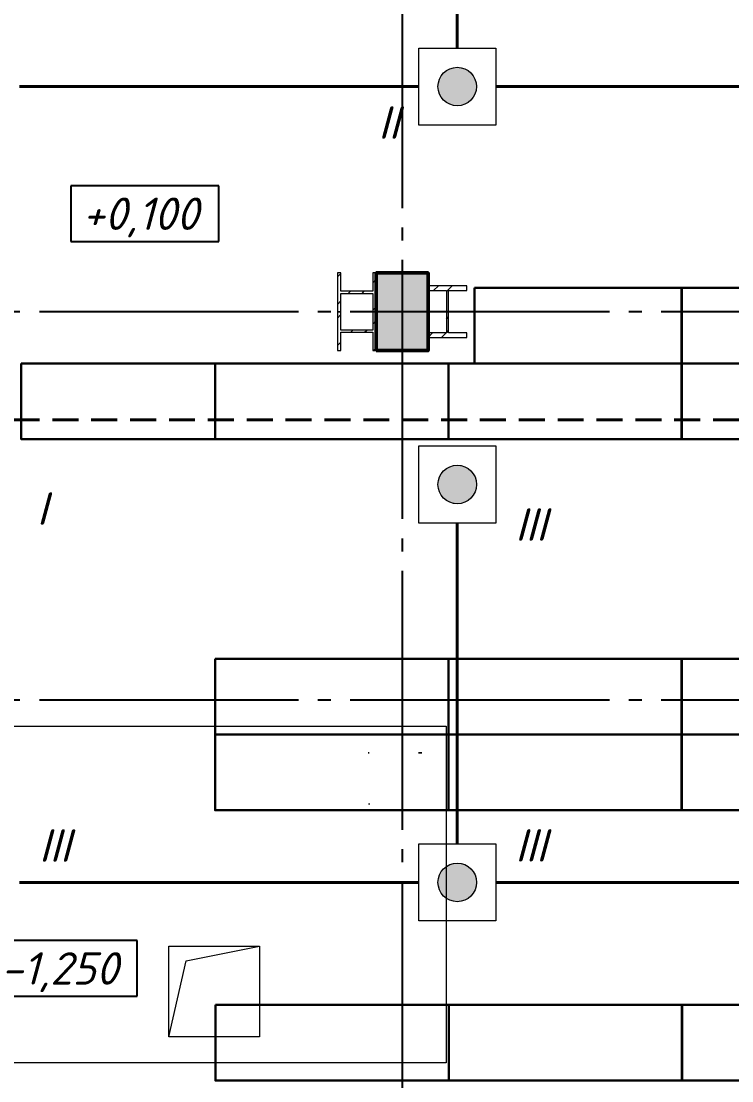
# Model space of a CAD drawing. Header units: millimetres. Extents: x 0 to 1293, y 0 to 420.
# Drawn here: x 308.8 to 363.6, y 220.2 to 302 of the extents above; entities that cross this region are included whole.
import ezdxf

# ---------------------------------------------------------------- set-up
doc = ezdxf.new("R2010")
doc.units = ezdxf.units.MM
for name, pattern in [('JIS_02_2.0', [3, 2, -1]), ('ГОСТ 2.303 5', [24, 20, -1.5, 1, -1.5]), ('СПКБ-0000-000-АР#001$0$Achse', [2300, 0, -800, 1500, 0]), ('СПКБ-0000-000-АР#001$0$Ashe', [300, 200, -100])]:
    doc.linetypes.add(name, pattern=pattern)
for name, color, linetype in [('@000', 7, 'Continuous'), ('Viewport2ForCustomObjects_0', 7, 'Continuous'), ('Номер помещения', 7, 'Continuous'), ('СПКБ-0000-000-АР#001$0$Колонны новые', 7, 'Continuous'), ('СПКБ-0000-000-АР#001$0$Колонны существующие', 7, 'Continuous'), ('СПКБ-0000-000-АР#001$0$оборудование ТХ', 253, 'Continuous'), ('Строительные оси', 7, 'Continuous'), ('ЭО_АВАРИЙНОЕ ОСВЕЩЕНИЕ', 7, 'Continuous'), ('ЭО_РАБОЧЕЕ ОСВЕЩЕНИЕ', 7, 'Continuous')]:
    doc.layers.add(name, color=color, linetype=linetype)
for name, color, linetype, lineweight, true_color in [('СПКБ-0000-000-АР#001$0$Колонны новые_Ном._пера__108', 7, 'Continuous', 13, 0xfd8379), ('СПКБ-0000-000-АР#001$0$Колонны существующие_Ном._пера__102', 7, 'Continuous', 13, 0xcccccc), ('СПКБ-0000-000-АР#001$0$Линии_Ном._пера__58', 7, 'Continuous', 50, 0xdf0000)]:
    doc.layers.add(name, color=color, linetype=linetype, lineweight=lineweight, true_color=true_color)
for name, color, linetype, lineweight in [('СПКБ-0000-000-АР#001$0$Колонны новые_Ном._пера__20', 1, 'Continuous', 20), ('СПКБ-0000-000-АР#001$0$Колонны существующие_Ном._пера__141', 7, 'Continuous', 50), ('СПКБ-0000-000-АР#001$0$Линии_Ном._пера__1', 7, 'Continuous', 13), ('СПКБ-0000-000-АР#001$0$Линии_Ном._пера__20', 1, 'Continuous', 20)]:
    doc.layers.add(name, color=color, linetype=linetype, lineweight=lineweight)
doc.styles.add('2.5', font='isocpeui.ttf')
doc.styles.add('CustomTextStyle7', font='isocpeui.ttf', dxfattribs={"height": 2.5})
doc.styles.add('CustomTextStyle77', font='isocpeui.ttf', dxfattribs={"height": 2.5})
pattern_1 = [(45, (0, 0), (-159.099, 159.099), []), (45, (-53.03, 53.03), (-159.099, 159.099), [])]

# ---------------------------------------------------------------- blocks, each defined once
blk = doc.blocks.new('СПКБ-0000-000-АР#001$0$Колонна_24', base_point=(43.1, 15885.7))
at = {"layer": 'СПКБ-0000-000-АР#001$0$Колонны существующие_Ном._пера__102', "linetype": 'Continuous', "lineweight": 13, "true_color": 0xcccccc}
blk.add_hatch(color=254, dxfattribs=at).paths.add_polyline_path([(-156.9, 15585.7), (243.1, 15585.7), (243.1, 16185.7), (-156.9, 16185.7)])
at = {"layer": 'СПКБ-0000-000-АР#001$0$Колонны существующие_Ном._пера__141', "color": 7, "linetype": 'Continuous', "lineweight": 50, "flags": 128}
blk.add_lwpolyline([(-156.9, 15585.7), (243.1, 15585.7), (243.1, 16185.7), (-156.9, 16185.7)], close=True, dxfattribs=at)
blk = doc.blocks.new('СПКБ-0000-000-АР#001$0$Колонна_90', base_point=(393.1, 15885.7))
at = {"layer": 'СПКБ-0000-000-АР#001$0$Колонны новые_Ном._пера__108', "linetype": 'Continuous', "lineweight": 13, "true_color": 0xfd8379}
h = blk.add_hatch(dxfattribs=at)
h.set_pattern_fill('СТАЛЬ', color=11, style=0, pattern_type=2)
h.set_pattern_definition(pattern_1)
h.paths.add_polyline_path([(243.1, 15685.7), (543.1, 15685.7), (543.1, 15722.4), (401.9, 15722.4), (401.9, 16049.1), (543.1, 16049.1), (543.1, 16085.7), (243.1, 16085.7), (243.1, 16049.1), (384.4, 16049.1), (384.4, 15722.4), (243.1, 15722.4)])
at = {"layer": 'СПКБ-0000-000-АР#001$0$Колонны новые_Ном._пера__20', "color": 1, "linetype": 'Continuous', "lineweight": 20}
for p, q in [((543.1, 16085.7), (243.1, 16085.7)), ((243.1, 16085.7), (243.1, 16049.1)), ((243.1, 16049.1), (384.4, 16049.1)), ((384.4, 16049.1), (384.4, 15722.4)), ((401.9, 15722.4), (401.9, 16049.1)), ((401.9, 16049.1), (543.1, 16049.1)), ((543.1, 16049.1), (543.1, 16085.7)), ((384.4, 15722.4), (243.1, 15722.4)), ((243.1, 15722.4), (243.1, 15685.7)), ((543.1, 15722.4), (401.9, 15722.4)), ((543.1, 15685.7), (543.1, 15722.4)), ((243.1, 15685.7), (543.1, 15685.7))]:
    blk.add_line(p, q, dxfattribs=at)
blk = doc.blocks.new('СПКБ-0000-000-АР#001$0$Колонна_91', base_point=(-306.9, 15735.7))
at = {"layer": 'СПКБ-0000-000-АР#001$0$Колонны новые_Ном._пера__108', "linetype": 'Continuous', "lineweight": 13, "true_color": 0xfd8379}
h = blk.add_hatch(dxfattribs=at)
h.set_pattern_fill('СТАЛЬ', color=11, style=0, pattern_type=2)
h.set_pattern_definition(pattern_1)
h.paths.add_polyline_path([(-456.9, 15585.7), (-429.4, 15585.7), (-429.4, 15727), (-184.3, 15727), (-184.3, 15585.7), (-156.9, 15585.7), (-156.9, 15885.7), (-184.3, 15885.7), (-184.3, 15744.5), (-429.4, 15744.5), (-429.4, 15885.7), (-456.9, 15885.7)])
at = {"layer": 'СПКБ-0000-000-АР#001$0$Колонны новые_Ном._пера__20', "color": 1, "linetype": 'Continuous', "lineweight": 20}
for p, q in [((-429.4, 15885.7), (-456.9, 15885.7)), ((-456.9, 15885.7), (-456.9, 15585.7)), ((-429.4, 15744.5), (-429.4, 15885.7)), ((-156.9, 15885.7), (-184.3, 15885.7)), ((-184.3, 15885.7), (-184.3, 15744.5)), ((-156.9, 15585.7), (-156.9, 15885.7)), ((-184.3, 15744.5), (-429.4, 15744.5)), ((-429.4, 15585.7), (-429.4, 15727)), ((-429.4, 15727), (-184.3, 15727)), ((-184.3, 15727), (-184.3, 15585.7)), ((-456.9, 15585.7), (-429.4, 15585.7)), ((-184.3, 15585.7), (-156.9, 15585.7))]:
    blk.add_line(p, q, dxfattribs=at)
blk = doc.blocks.new('СПКБ-0000-000-АР#001$0$Колонна_92', base_point=(-306.9, 16035.7))
at = {"layer": 'СПКБ-0000-000-АР#001$0$Колонны новые_Ном._пера__108', "linetype": 'Continuous', "lineweight": 13, "true_color": 0xfd8379}
h = blk.add_hatch(dxfattribs=at)
h.set_pattern_fill('СТАЛЬ', color=11, style=0, pattern_type=2)
h.set_pattern_definition(pattern_1)
h.paths.add_polyline_path([(-456.9, 15885.7), (-429.4, 15885.7), (-429.4, 16027), (-184.3, 16027), (-184.3, 15885.7), (-156.9, 15885.7), (-156.9, 16185.7), (-184.3, 16185.7), (-184.3, 16044.5), (-429.4, 16044.5), (-429.4, 16185.7), (-456.9, 16185.7)])
at = {"layer": 'СПКБ-0000-000-АР#001$0$Колонны новые_Ном._пера__20', "color": 1, "linetype": 'Continuous', "lineweight": 20}
for p, q in [((-429.4, 16185.7), (-456.9, 16185.7)), ((-456.9, 16185.7), (-456.9, 15885.7)), ((-429.4, 16044.5), (-429.4, 16185.7)), ((-156.9, 16185.7), (-184.3, 16185.7)), ((-184.3, 16185.7), (-184.3, 16044.5)), ((-156.9, 15885.7), (-156.9, 16185.7)), ((-184.3, 16044.5), (-429.4, 16044.5)), ((-429.4, 15885.7), (-429.4, 16027)), ((-429.4, 16027), (-184.3, 16027)), ((-184.3, 16027), (-184.3, 15885.7)), ((-456.9, 15885.7), (-429.4, 15885.7)), ((-184.3, 15885.7), (-156.9, 15885.7))]:
    blk.add_line(p, q, dxfattribs=at)
blk = doc.blocks.new('*E595')
at = {"layer": 'СПКБ-0000-000-АР#001$0$Линии_Ном._пера__1', "color": 7, "linetype": 'СПКБ-0000-000-АР#001$0$Ashe', "lineweight": 13, "flags": 128}
for points in [[(232.15, 177.5), (280.15, 177.5), (280.15, 151.5), (232.15, 151.5)], [(258.746, 153.5), (258.746, 160.5), (265.746, 160.5), (265.746, 153.5)]]:
    blk.add_lwpolyline(points, close=True, dxfattribs=at)
at = {"layer": 'СПКБ-0000-000-АР#001$0$Линии_Ном._пера__20', "color": 1, "linetype": 'СПКБ-0000-000-АР#001$0$Achse', "lineweight": 20}
for p, q in [((274.15, 175.5), (274.15, 171.5)), ((274.15, 171.5), (278.15, 171.5))]:
    blk.add_line(p, q, dxfattribs=at)
at = {"layer": 'СПКБ-0000-000-АР#001$0$Линии_Ном._пера__20', "color": 1, "linetype": 'СПКБ-0000-000-АР#001$0$Ashe', "lineweight": 20, "flags": 128}
blk.add_lwpolyline([(258.746, 153.5), (260.078, 159.389), (265.746, 160.5)], dxfattribs=at)
at = {"layer": 'СПКБ-0000-000-АР#001$0$Линии_Ном._пера__58', "color": 12, "linetype": 'СПКБ-0000-000-АР#001$0$Achse', "lineweight": 50, "true_color": 0xdf0000}
for p, q in [((234.15, 175.5), (278.15, 175.5)), ((278.15, 175.5), (278.15, 153.5)), ((234.15, 153.5), (278.15, 153.5))]:
    blk.add_line(p, q, dxfattribs=at)
at = {"layer": 'СПКБ-0000-000-АР#001$0$оборудование ТХ', "lineweight": 30}
for points in [[(282.328, 211.346), (298.345, 211.346), (298.345, 205.5), (282.328, 205.5)], [(298.323, 211.346), (316.34, 211.346), (316.34, 205.5), (298.323, 205.5)], [(247.343, 205.5), (262.311, 205.5), (262.311, 199.654), (247.343, 199.654)], [(262.311, 205.5), (280.328, 205.5), (280.328, 199.654), (262.311, 199.654)], [(280.328, 205.5), (298.345, 205.5), (298.345, 199.654), (280.328, 199.654)], [(298.323, 205.5), (316.34, 205.5), (316.34, 199.654), (298.323, 199.654)], [(262.311, 182.699), (280.328, 182.699), (280.328, 176.853), (262.311, 176.853)], [(280.328, 182.699), (298.345, 182.699), (298.345, 176.853), (280.328, 176.853)], [(298.323, 182.699), (316.34, 182.699), (316.34, 176.853), (298.323, 176.853)], [(262.311, 176.853), (280.328, 176.853), (280.328, 171.008), (262.311, 171.008)], [(280.328, 176.853), (298.345, 176.853), (298.345, 171.008), (280.328, 171.008)], [(298.323, 176.853), (316.34, 176.853), (316.34, 171.008), (298.323, 171.008)], [(262.332, 155.978), (280.349, 155.978), (280.349, 150.133), (262.332, 150.133)], [(280.349, 155.978), (298.366, 155.978), (298.366, 150.133), (280.349, 150.133)], [(298.345, 155.978), (316.362, 155.978), (316.362, 150.133), (298.345, 150.133)]]:
    blk.add_lwpolyline(points, close=True, dxfattribs=at)
at = {"layer": 'СПКБ-0000-000-АР#001$0$Колонны новые', "color": 1, "lineweight": 20, "xscale": 0.01, "yscale": 0.01, "zscale": 0.01}
for name, p in [('СПКБ-0000-000-АР#001$0$Колонна_92', (273.25, 211)), ('СПКБ-0000-000-АР#001$0$Колонна_90', (280.25, 209.5)), ('СПКБ-0000-000-АР#001$0$Колонна_91', (273.25, 208))]:
    blk.add_blockref(name, p, dxfattribs=at)
at = {"layer": 'СПКБ-0000-000-АР#001$0$Колонны существующие', "color": 7, "lineweight": 50, "xscale": 0.01, "yscale": 0.01, "zscale": 0.01}
blk.add_blockref('СПКБ-0000-000-АР#001$0$Колонна_24', (276.75, 209.5), dxfattribs=at)
blk = doc.blocks.new('*E596')
at = {"layer": 'Номер помещения', "color": 6, "linetype": 'Continuous'}
for p, q in [((284.036, 227.72), (272.617, 227.72)), ((272.617, 227.72), (272.617, 223.42)), ((284.036, 223.42), (284.036, 227.72)), ((272.617, 223.42), (284.036, 223.42)), ((277.734, 169.443), (266.314, 169.443)), ((277.734, 165.143), (277.734, 169.443)), ((266.314, 165.143), (277.734, 165.143))]:
    blk.add_line(p, q, dxfattribs=at)
at = {"layer": 'Строительные оси', "color": 3, "linetype": 'ГОСТ 2.303 5', "lineweight": 25}
for p, q in [((298.188, 318), (298.188, 14)), ((578.188, 218), (14.188, 218)), ((578.188, 188), (14.188, 188))]:
    blk.add_line(p, q, dxfattribs=at)
at = {"layer": 'ЭО_АВАРИЙНОЕ ОСВЕЩЕНИЕ', "color": 1, "linetype": 'JIS_02_2.0', "lineweight": 40}
blk.add_line((339.195, 209.663), (265.688, 209.663), dxfattribs=at)
at = {"layer": 'ЭО_РАБОЧЕЕ ОСВЕЩЕНИЕ', "color": 5, "lineweight": 40}
for p, q in [((302.441, 263.14), (302.441, 238.364)), ((299.466, 235.389), (268.663, 235.389)), ((336.221, 235.389), (305.416, 235.389)), ((302.441, 201.688), (302.441, 176.911)), ((299.466, 173.936), (268.663, 173.936)), ((336.221, 173.936), (305.416, 173.936))]:
    blk.add_line(p, q, dxfattribs=at)
at = {"layer": 'ЭО_РАБОЧЕЕ ОСВЕЩЕНИЕ', "color": 7, "lineweight": 0}
for p, q in [((299.466, 238.364), (305.416, 238.364)), ((299.466, 232.414), (299.466, 238.364)), ((305.416, 238.364), (305.416, 232.414)), ((305.416, 232.414), (299.466, 232.414)), ((299.466, 201.688), (299.466, 207.638)), ((299.466, 207.638), (305.416, 207.638)), ((305.416, 207.638), (305.416, 201.688)), ((305.416, 201.688), (299.466, 201.688)), ((299.466, 176.911), (305.416, 176.911)), ((299.466, 170.961), (299.466, 176.911)), ((305.416, 176.911), (305.416, 170.961)), ((305.416, 170.961), (299.466, 170.961))]:
    blk.add_line(p, q, dxfattribs=at)
for centre, radius in [((302.441, 235.389), 1.487), ((302.441, 204.663), 1.488), ((302.441, 173.936), 1.488)]:
    blk.add_circle(centre, radius, dxfattribs=at)
at = {"layer": 'ЭО_РАБОЧЕЕ ОСВЕЩЕНИЕ', "color": 5, "lineweight": 40}
for points in [[(301.545, 236.576), (301.342, 236.391), (303.541, 236.391)], [(301.778, 236.72), (301.545, 236.576), (303.338, 236.576)], [(301.545, 236.576), (303.338, 236.576), (303.541, 236.391)], [(302.034, 236.819), (301.778, 236.72), (303.105, 236.72)], [(301.778, 236.72), (303.105, 236.72), (303.338, 236.576)], [(302.304, 236.87), (302.034, 236.819), (302.849, 236.819)], [(302.034, 236.819), (302.849, 236.819), (303.105, 236.72)], [(302.304, 236.87), (302.579, 236.87), (302.849, 236.819)], [(300.979, 235.662), (300.954, 235.389), (303.929, 235.389)], [(301.054, 235.926), (300.979, 235.662), (303.904, 235.662)], [(300.979, 235.662), (303.904, 235.662), (303.929, 235.389)], [(301.177, 236.172), (301.054, 235.926), (303.829, 235.926)], [(301.054, 235.926), (303.829, 235.926), (303.904, 235.662)], [(301.342, 236.391), (301.177, 236.172), (303.706, 236.172)], [(301.177, 236.172), (303.706, 236.172), (303.829, 235.926)], [(301.342, 236.391), (303.541, 236.391), (303.706, 236.172)], [(300.954, 235.389), (300.979, 235.115), (303.904, 235.115)], [(300.954, 235.389), (303.929, 235.389), (303.904, 235.115)], [(300.979, 235.115), (301.054, 234.851), (303.829, 234.851)], [(300.979, 235.115), (303.904, 235.115), (303.829, 234.851)], [(301.054, 234.851), (301.177, 234.606), (303.706, 234.606)], [(301.054, 234.851), (303.829, 234.851), (303.706, 234.606)], [(301.177, 234.606), (301.342, 234.387), (303.541, 234.387)], [(301.177, 234.606), (303.706, 234.606), (303.541, 234.387)], [(301.342, 234.387), (301.545, 234.202), (303.338, 234.202)], [(301.342, 234.387), (303.541, 234.387), (303.338, 234.202)], [(301.545, 234.202), (301.778, 234.057), (303.105, 234.057)], [(301.545, 234.202), (303.338, 234.202), (303.105, 234.057)], [(301.778, 234.057), (302.034, 233.958), (302.849, 233.958)], [(301.778, 234.057), (303.105, 234.057), (302.849, 233.958)], [(302.034, 233.958), (302.304, 233.908), (302.579, 233.908)], [(302.034, 233.958), (302.849, 233.958), (302.579, 233.908)], [(301.254, 205.559), (301.11, 205.326), (303.773, 205.326)], [(301.439, 205.762), (301.254, 205.559), (303.629, 205.559)], [(301.254, 205.559), (303.629, 205.559), (303.773, 205.326)], [(301.658, 205.927), (301.439, 205.762), (303.444, 205.762)], [(301.439, 205.762), (303.444, 205.762), (303.629, 205.559)], [(301.904, 206.05), (301.658, 205.927), (303.225, 205.927)], [(301.658, 205.927), (303.225, 205.927), (303.444, 205.762)], [(302.168, 206.125), (301.904, 206.05), (302.979, 206.05)], [(301.904, 206.05), (302.979, 206.05), (303.225, 205.927)], [(302.441, 206.15), (302.168, 206.125), (302.715, 206.125)], [(302.168, 206.125), (302.715, 206.125), (302.979, 206.05)], [(301.011, 205.07), (300.96, 204.8), (303.923, 204.8)], [(300.96, 204.8), (300.96, 204.525), (303.923, 204.525)], [(300.96, 204.8), (303.923, 204.8), (303.923, 204.525)], [(301.11, 205.326), (301.011, 205.07), (303.872, 205.07)], [(301.011, 205.07), (303.872, 205.07), (303.923, 204.8)], [(301.11, 205.326), (303.773, 205.326), (303.872, 205.07)], [(300.96, 204.525), (301.011, 204.255), (303.872, 204.255)], [(300.96, 204.525), (303.923, 204.525), (303.872, 204.255)], [(301.011, 204.255), (301.11, 203.999), (303.773, 203.999)], [(301.011, 204.255), (303.872, 204.255), (303.773, 203.999)], [(301.11, 203.999), (301.254, 203.766), (303.629, 203.766)], [(301.11, 203.999), (303.773, 203.999), (303.629, 203.766)], [(301.254, 203.766), (301.439, 203.563), (303.444, 203.563)], [(301.254, 203.766), (303.629, 203.766), (303.444, 203.563)], [(301.439, 203.563), (301.658, 203.398), (303.225, 203.398)], [(301.439, 203.563), (303.444, 203.563), (303.225, 203.398)], [(301.658, 203.398), (301.904, 203.275), (302.979, 203.275)], [(301.658, 203.398), (303.225, 203.398), (302.979, 203.275)], [(301.904, 203.275), (302.168, 203.2), (302.715, 203.2)], [(301.904, 203.275), (302.979, 203.275), (302.715, 203.2)], [(302.168, 203.2), (302.715, 203.2), (302.441, 203.175)], [(301.545, 175.123), (301.342, 174.939), (303.541, 174.939)], [(301.778, 175.268), (301.545, 175.123), (303.338, 175.123)], [(301.545, 175.123), (303.338, 175.123), (303.541, 174.939)], [(302.034, 175.367), (301.778, 175.268), (303.105, 175.268)], [(301.778, 175.268), (303.105, 175.268), (303.338, 175.123)], [(302.304, 175.418), (302.034, 175.367), (302.849, 175.367)], [(302.034, 175.367), (302.849, 175.367), (303.105, 175.268)], [(302.304, 175.418), (302.579, 175.418), (302.849, 175.367)], [(301.054, 174.474), (300.979, 174.21), (303.904, 174.21)], [(301.177, 174.719), (301.054, 174.474), (303.829, 174.474)], [(301.054, 174.474), (303.829, 174.474), (303.904, 174.21)], [(301.342, 174.939), (301.177, 174.719), (303.706, 174.719)], [(301.177, 174.719), (303.706, 174.719), (303.829, 174.474)], [(301.342, 174.939), (303.541, 174.939), (303.706, 174.719)], [(300.979, 174.21), (300.954, 173.936), (303.929, 173.936)], [(300.954, 173.936), (300.979, 173.663), (303.904, 173.663)], [(300.954, 173.936), (303.929, 173.936), (303.904, 173.663)], [(300.979, 174.21), (303.904, 174.21), (303.929, 173.936)], [(300.979, 173.663), (301.054, 173.399), (303.829, 173.399)], [(300.979, 173.663), (303.904, 173.663), (303.829, 173.399)], [(301.054, 173.399), (301.177, 173.153), (303.706, 173.153)], [(301.054, 173.399), (303.829, 173.399), (303.706, 173.153)], [(301.177, 173.153), (301.342, 172.934), (303.541, 172.934)], [(301.177, 173.153), (303.706, 173.153), (303.541, 172.934)], [(301.342, 172.934), (301.545, 172.749), (303.338, 172.749)], [(301.342, 172.934), (303.541, 172.934), (303.338, 172.749)], [(301.545, 172.749), (301.778, 172.605), (303.105, 172.605)], [(301.545, 172.749), (303.338, 172.749), (303.105, 172.605)], [(301.778, 172.605), (302.034, 172.506), (302.849, 172.506)], [(301.778, 172.605), (303.105, 172.605), (302.849, 172.506)], [(302.034, 172.506), (302.304, 172.455), (302.579, 172.455)], [(302.034, 172.506), (302.849, 172.506), (302.579, 172.455)]]:
    blk.add_solid(points, dxfattribs=at)
at = {"layer": 'Номер помещения', "color": 7, "linetype": 'Continuous'}
for s, style, p in [('+0,100', 'CustomTextStyle7', (273.517, 224.32)), ('-1,250', 'CustomTextStyle77', (267.214, 166.043))]:
    blk.add_text(s, height=2.5, dxfattribs=dict(at, style=style)).set_placement(p)

msp = doc.modelspace()

# ---------------------------------------------------------------- block references
at = {"layer": '@000', "color": 1, "linetype": 'JIS_02_2.0', "lineweight": 40}
msp.add_blockref('*E595', (61.438, 70.086), dxfattribs=at)
at = {"layer": 'Viewport2ForCustomObjects_0'}
msp.add_blockref('*E596', (40, 61.586), dxfattribs=at)

# ---------------------------------------------------------------- texts
at = {"layer": 'ЭО_АВАРИЙНОЕ ОСВЕЩЕНИЕ', "insert": (310.395, 264.393), "char_height": 2.5, "attachment_point": 5, "style": '2.5'}
msp.add_mtext('I', dxfattribs=at)
at = {"layer": 'ЭО_РАБОЧЕЕ ОСВЕЩЕНИЕ', "char_height": 2.5, "attachment_point": 5, "style": '2.5'}
for s, insert in [('II', (337.153, 294.2)), ('III', (348.129, 263.161)), ('III', (311.375, 238.374)), ('III', (348.129, 238.385))]:
    msp.add_mtext(s, dxfattribs=dict(at, insert=insert))

doc.saveas('drawing.dxf')
